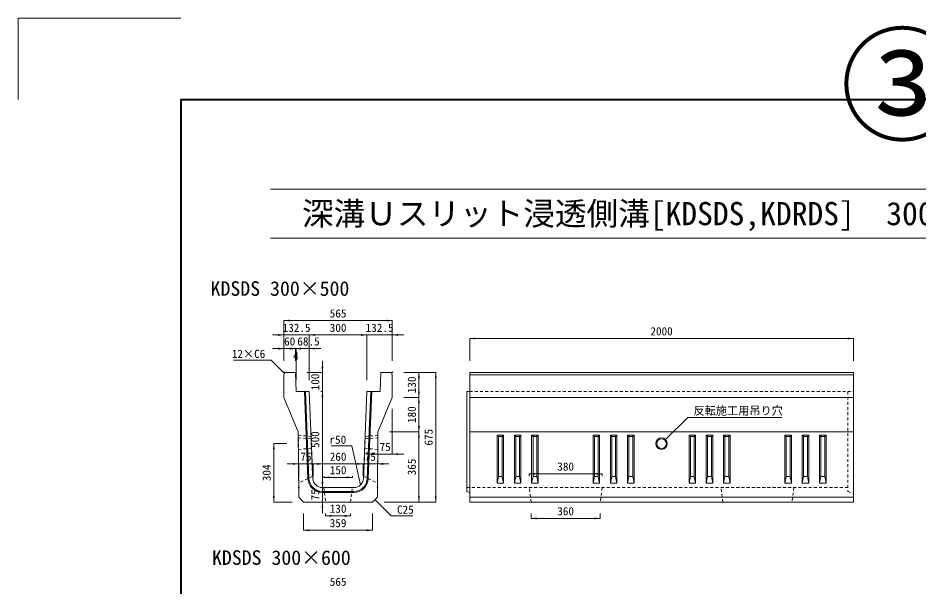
# Model space of a CAD drawing. Units: millimetres at full size; some dimension numbers follow another scale. Extents: x -5540 to 13511, y -4102 to 22994.
# Drawn here: x 4603 to 9298, y 20033 to 22994 of the extents above; entities that cross this region are included whole.
import ezdxf
from ezdxf.enums import TextEntityAlignment as Align

# ---------------------------------------------------------------- set-up
doc = ezdxf.new("R2010")
doc.units = ezdxf.units.MM
doc.header["$LTSCALE"] = 40
doc.linetypes.add('USER1', pattern=[0.675, 0.375, -0.3])
for name, color, linetype, lineweight in [('(0-0)', 4, 'Continuous', 5), ('0_2', 7, 'Continuous', 13), ('Defpoints_3', 7, 'Continuous', 13), ('図枠', 7, 'Continuous', 5), ('寸法線', 7, 'Continuous', 13), ('引出線', 4, 'Continuous', 13), ('本体', 2, 'Continuous', 13), ('補助線', 8, 'Continuous', 13), ('開孔(スリット)', 30, 'Continuous', 9), ('開孔部', 30, 'USER1', 9)]:
    doc.layers.add(name, color=color, linetype=linetype, lineweight=lineweight)
doc.styles.add('ＭＳ ゴシック', font='')
doc.styles.get('ＭＳ ゴシック').set_extended_font_data('MS Gothic')

# ---------------------------------------------------------------- blocks, each defined once
blk = doc.blocks.new('filled_arrow')
at = {"color": 0, "linetype": 'Continuous', "lineweight": -2}
blk.add_solid([(7.5, 1.25), (0, 0), (7.5, -1.25)], dxfattribs=at)

msp = doc.modelspace()

# ---------------------------------------------------------------- linework, layer by layer
at = {"layer": '(0-0)'}
for p, q in [((6114.04, 20596.68), (6095.93, 21049.67)), ((6119.05, 20596.68), (6100.96, 21048.87)), ((6422.84, 20596.68), (6440.96, 21049.67)), ((6427.84, 20596.68), (6445.96, 21049.67)), ((6352.9, 20529.67), (6188.99, 20529.67)), ((6188.99, 20524.67), (6352.9, 20524.67))]:
    msp.add_line(p, q, dxfattribs=at)
for centre, radius, start, end in [((6188.99, 20599.67), 75, 182.29097, 270), ((6188.99, 20599.67), 70, 182.29094, 270), ((6352.9, 20599.67), 70, 270, 357.70906), ((6352.9, 20599.67), 75, 270, 357.70903)]:
    msp.add_arc(centre, radius, start, end, dxfattribs=at)
at = {"layer": 'Defpoints_3'}
for p, q in [((4602.84, 22994.37), (4602.84, 22570.17)), ((5451.24, 22994.37), (4602.84, 22994.37))]:
    msp.add_line(p, q, dxfattribs=at)
at = {"layer": '図枠', "lineweight": 40}
for q in [(13086.84, 22570.17), (5451.24, 10819.83)]:
    msp.add_line((5451.24, 22570.17), q, dxfattribs=at)
at = {"layer": '図枠', "lineweight": 13}
for p, q in [((5917.86, 22103.55), (12620.22, 22103.55)), ((5917.86, 21849.03), (12620.22, 21849.03))]:
    msp.add_line(p, q, dxfattribs=at)
at = {"layer": '寸法線'}
for p, q in [((5988.45, 21419.28), (6553.45, 21419.28)), ((5988.45, 21209.67), (5988.45, 21419.28)), ((6553.45, 21209.67), (6553.45, 21419.28)), ((5928.45, 21344.41), (6180.95, 21344.41)), ((5988.45, 21209.67), (5988.45, 21344.41)), ((6120.95, 21344.41), (6420.94, 21344.41)), ((6120.95, 21109.67), (6120.95, 21344.41)), ((6120.95, 21109.67), (6120.95, 21344.41)), ((6360.94, 21344.41), (6613.45, 21344.41)), ((6420.94, 21109.67), (6420.94, 21344.41)), ((6420.94, 21109.67), (6420.94, 21344.41)), ((6553.45, 21209.67), (6553.45, 21344.41)), ((6956.7, 21326.09), (8956.7, 21326.09)), ((6956.7, 21209.67), (6956.7, 21326.09)), ((8956.7, 21209.67), (8956.7, 21326.09)), ((5928.45, 21273.38), (6108.45, 21273.38)), ((5988.45, 21209.67), (5988.45, 21273.38)), ((5992.45, 21273.38), (6180.95, 21273.38)), ((6018.45, 21273.38), (6082.45, 21273.38)), ((6048.45, 21209.67), (6048.45, 21273.38)), ((6048.45, 21209.67), (6048.45, 21273.38)), ((6052.45, 21109.67), (6052.45, 21273.38)), ((6052.45, 21109.67), (6052.45, 21273.38)), ((6120.95, 21109.67), (6120.95, 21273.38)), ((6188.99, 20989.67), (6188.99, 21209.67)), ((6108.45, 21149.67), (6188.99, 21149.67)), ((6613.45, 21149.67), (6692.2, 21149.67)), ((6613.45, 21149.67), (6779.8, 21149.67)), ((6692.2, 21149.67), (6692.2, 21019.67)), ((6779.8, 20474.67), (6779.8, 21149.67)), ((6180.95, 21049.67), (6188.99, 21049.67)), ((6180.95, 21049.67), (6188.99, 21049.67)), ((6188.99, 20549.67), (6188.99, 21049.67)), ((6613.45, 21019.67), (6692.2, 21019.67)), ((6613.45, 21019.67), (6692.2, 21019.67)), ((6692.2, 21019.67), (6692.2, 20839.67)), ((6553.45, 20959.67), (6553.45, 20724.13)), ((6538.45, 20839.67), (6692.2, 20839.67)), ((6538.45, 20839.67), (6692.2, 20839.67)), ((6692.2, 20839.67), (6692.2, 20474.67)), ((5936.01, 20474.67), (5936.01, 20778.67)), ((6003.97, 20778.67), (5936.01, 20778.67)), ((6478.45, 20779.67), (6478.45, 20724.13)), ((6418.45, 20724.13), (6613.45, 20724.13)), ((6005.95, 20673.19), (6200.95, 20673.19)), ((6065.95, 20609.67), (6065.95, 20673.19)), ((6140.95, 20609.67), (6140.95, 20673.19)), ((6140.95, 20673.19), (6400.94, 20673.19)), ((6140.95, 20609.67), (6140.95, 20673.19)), ((6340.94, 20673.19), (6535.94, 20673.19)), ((6400.94, 20609.67), (6400.94, 20673.19)), ((6400.94, 20609.67), (6400.94, 20673.19)), ((6475.94, 20609.71), (6475.94, 20673.19)), ((7266.7, 20621.83), (7646.7, 20621.83)), ((7266.7, 20609.67), (7266.7, 20621.83)), ((7646.7, 20609.67), (7646.7, 20621.83)), ((6188.99, 20414.67), (6188.99, 20609.67)), ((6195.95, 20603.22), (6195.95, 20609.67)), ((6195.95, 20603.22), (6345.95, 20603.22)), ((6345.95, 20603.22), (6345.95, 20609.67)), ((6188.99, 20549.67), (6179.78, 20549.67)), ((6188.99, 20549.67), (6179.78, 20549.67)), ((6031.45, 20474.67), (5936.01, 20474.67)), ((6188.99, 20474.67), (6179.78, 20474.67)), ((6510.44, 20474.67), (6692.2, 20474.67)), ((6510.44, 20474.67), (6779.8, 20474.67)), ((6091.45, 20414.67), (6091.45, 20327.45)), ((6205.95, 20414.67), (6205.95, 20402.58)), ((6205.95, 20402.58), (6335.95, 20402.58)), ((6335.95, 20414.67), (6335.95, 20402.58)), ((6450.44, 20414.67), (6450.44, 20327.45)), ((7276.7, 20414.67), (7276.7, 20389.29)), ((7276.7, 20389.29), (7636.7, 20389.29)), ((7636.7, 20414.67), (7636.7, 20389.29)), ((6091.45, 20327.45), (6450.44, 20327.45))]:
    msp.add_line(p, q, dxfattribs=at)
at = {"layer": '引出線'}
for points in [[(5991.45, 21143.67), (5921.52, 21213.6), (5725, 21213.6)], [(7977.91, 20799.89), (8092.85, 20914.83), (8583.82, 20914.83)], [(6387.55, 20563.62), (6343.28, 20766.63), (6234.01, 20766.63)], [(6462.98, 20487.15), (6547.88, 20402.26), (6659.88, 20402.26)]]:
    msp.add_lwpolyline(points, dxfattribs=at)
at = {"layer": '本体'}
for p, q in [((5988.45, 21137.67), (5994.45, 21149.67)), ((5988.45, 21137.67), (5988.45, 21019.67)), ((5994.45, 21149.67), (6048.45, 21149.67)), ((6052.45, 21049.67), (6048.45, 21149.67)), ((6489.45, 21049.67), (6493.45, 21149.67)), ((6547.44, 21149.67), (6493.45, 21149.67)), ((6553.45, 21137.67), (6547.44, 21149.67)), ((6553.45, 21137.67), (6553.45, 21019.67)), ((6956.7, 21149.67), (6956.7, 20474.67)), ((6956.7, 21149.67), (8956.7, 21149.67)), ((8956.7, 21149.67), (8956.7, 20474.67)), ((6052.45, 21049.67), (6120.95, 21049.67)), ((6139.02, 20597.68), (6120.95, 21049.67)), ((6402.87, 20597.68), (6420.94, 21049.67)), ((6489.45, 21049.67), (6420.94, 21049.67)), ((5988.45, 21019.67), (6063.44, 20839.67)), ((6553.45, 21019.67), (6478.45, 20839.67)), ((6063.44, 20839.67), (6066.38, 20499.74)), ((6478.45, 20839.67), (6475.51, 20499.63)), ((6352.91, 20549.67), (6188.99, 20549.67)), ((6091.45, 20474.67), (6066.38, 20499.74)), ((6091.45, 20474.67), (6450.44, 20474.67)), ((6450.44, 20474.67), (6475.51, 20499.63)), ((6956.7, 20474.67), (8956.7, 20474.67))]:
    msp.add_line(p, q, dxfattribs=at)
at = {"layer": '本体', "lineweight": 9}
for p, q in [((6956.7, 21137.67), (8956.7, 21137.67)), ((6941.7, 21049.67), (6956.7, 21049.67)), ((6941.7, 21049.67), (6941.7, 20529.67)), ((6956.7, 21019.67), (8956.7, 21019.67)), ((6956.7, 20839.67), (8956.7, 20839.67)), ((6941.7, 20529.67), (6956.7, 20524.67)), ((6956.7, 20499.63), (8956.7, 20499.63))]:
    msp.add_line(p, q, dxfattribs=at)
at = {"layer": '本体', "linetype": 'USER1', "lineweight": 9}
for p, q in [((6956.7, 21049.67), (8926.7, 21049.67)), ((8926.7, 21049.67), (8956.7, 21049.67)), ((8926.7, 21049.67), (8926.7, 20529.67)), ((6130.76, 20804.25), (6063.71, 20808.67)), ((6411.13, 20804.25), (6478.18, 20808.67)), ((6064.23, 20748.67), (6132.76, 20754.27)), ((6477.66, 20748.67), (6409.13, 20754.27)), ((6941.7, 20549.67), (8926.7, 20549.67)), ((8926.7, 20529.67), (8956.7, 20519.67))]:
    msp.add_line(p, q, dxfattribs=at)
at = {"layer": '本体', "lineweight": 5}
for radius in [30, 25]:
    msp.add_circle((7956.7, 20778.67), radius, dxfattribs=at)
at = {"layer": '本体'}
for centre, start, end in [((6188.99, 20599.67), 182.2907, 270), ((6352.91, 20599.67), 270, 357.7093)]:
    msp.add_arc(centre, 50, start, end, dxfattribs=at)
at = {"layer": '補助線'}
for centre in [(5988.45, 21149.67), (6553.45, 21149.67), (6065.95, 20549.67), (6140.95, 20549.67), (6400.94, 20549.67), (6475.94, 20549.71)]:
    msp.add_circle(centre, 2, dxfattribs=at)
at = {"layer": '開孔(スリット)'}
for p, q in [((7099.7, 20572.67), (7099.7, 20822.67)), ((7099.7, 20822.67), (7133.7, 20822.67)), ((7099.7, 20822.67), (7106.7, 20816.24)), ((7106.7, 20608.3), (7106.7, 20816.24)), ((7106.7, 20816.24), (7126.7, 20816.24)), ((7126.7, 20816.24), (7133.7, 20822.67)), ((7126.7, 20608.3), (7126.7, 20816.24)), ((7133.7, 20572.67), (7133.7, 20822.67)), ((7189.7, 20572.67), (7189.7, 20822.67)), ((7189.7, 20822.67), (7223.7, 20822.67)), ((7189.7, 20822.67), (7196.7, 20816.24)), ((7196.7, 20608.3), (7196.7, 20816.24)), ((7196.7, 20816.24), (7216.7, 20816.24)), ((7216.7, 20816.24), (7223.7, 20822.67)), ((7216.7, 20608.3), (7216.7, 20816.24)), ((7223.7, 20572.67), (7223.7, 20822.67)), ((7279.7, 20572.67), (7279.7, 20822.67)), ((7279.7, 20822.67), (7313.7, 20822.67)), ((7279.7, 20822.67), (7286.7, 20816.24)), ((7286.7, 20608.3), (7286.7, 20816.24)), ((7286.7, 20816.24), (7306.7, 20816.24)), ((7306.7, 20816.24), (7313.7, 20822.67)), ((7306.7, 20608.3), (7306.7, 20816.24)), ((7313.7, 20572.67), (7313.7, 20822.67)), ((7599.7, 20572.67), (7599.7, 20822.67)), ((7599.7, 20822.67), (7633.7, 20822.67)), ((7599.7, 20822.67), (7606.7, 20816.24)), ((7606.7, 20608.3), (7606.7, 20816.24)), ((7606.7, 20816.24), (7626.7, 20816.24)), ((7626.7, 20816.24), (7633.7, 20822.67)), ((7626.7, 20608.3), (7626.7, 20816.24)), ((7633.7, 20572.67), (7633.7, 20822.67)), ((7689.7, 20572.67), (7689.7, 20822.67)), ((7689.7, 20822.67), (7723.7, 20822.67)), ((7689.7, 20822.67), (7696.7, 20816.24)), ((7696.7, 20608.3), (7696.7, 20816.24)), ((7696.7, 20816.24), (7716.7, 20816.24)), ((7716.7, 20816.24), (7723.7, 20822.67)), ((7716.7, 20608.3), (7716.7, 20816.24)), ((7723.7, 20572.67), (7723.7, 20822.67)), ((7779.7, 20572.67), (7779.7, 20822.67)), ((7779.7, 20822.67), (7813.7, 20822.67)), ((7779.7, 20822.67), (7786.7, 20816.24)), ((7786.7, 20608.3), (7786.7, 20816.24)), ((7786.7, 20816.24), (7806.7, 20816.24)), ((7806.7, 20816.24), (7813.7, 20822.67)), ((7806.7, 20608.3), (7806.7, 20816.24)), ((7813.7, 20572.67), (7813.7, 20822.67)), ((8099.7, 20572.67), (8099.7, 20822.67)), ((8099.7, 20822.67), (8133.7, 20822.67)), ((8099.7, 20822.67), (8106.7, 20816.24)), ((8106.7, 20608.3), (8106.7, 20816.24)), ((8106.7, 20816.24), (8126.7, 20816.24)), ((8126.7, 20816.24), (8133.7, 20822.67)), ((8126.7, 20608.3), (8126.7, 20816.24)), ((8133.7, 20572.67), (8133.7, 20822.67)), ((8189.7, 20572.67), (8189.7, 20822.67)), ((8189.7, 20822.67), (8223.7, 20822.67)), ((8189.7, 20822.67), (8196.7, 20816.24)), ((8196.7, 20608.3), (8196.7, 20816.24)), ((8196.7, 20816.24), (8216.7, 20816.24)), ((8216.7, 20816.24), (8223.7, 20822.67)), ((8216.7, 20608.3), (8216.7, 20816.24)), ((8223.7, 20572.67), (8223.7, 20822.67)), ((8279.7, 20572.67), (8279.7, 20822.67)), ((8279.7, 20822.67), (8313.7, 20822.67)), ((8279.7, 20822.67), (8286.7, 20816.24)), ((8286.7, 20608.3), (8286.7, 20816.24)), ((8286.7, 20816.24), (8306.7, 20816.24)), ((8306.7, 20816.24), (8313.7, 20822.67)), ((8306.7, 20608.3), (8306.7, 20816.24)), ((8313.7, 20572.67), (8313.7, 20822.67)), ((8599.7, 20572.67), (8599.7, 20822.67)), ((8599.7, 20822.67), (8633.7, 20822.67)), ((8599.7, 20822.67), (8606.7, 20816.24)), ((8606.7, 20608.3), (8606.7, 20816.24)), ((8606.7, 20816.24), (8626.7, 20816.24)), ((8626.7, 20816.24), (8633.7, 20822.67)), ((8626.7, 20608.3), (8626.7, 20816.24)), ((8633.7, 20572.67), (8633.7, 20822.67)), ((8689.7, 20572.67), (8689.7, 20822.67)), ((8689.7, 20822.67), (8723.7, 20822.67)), ((8689.7, 20822.67), (8696.7, 20816.24)), ((8696.7, 20608.3), (8696.7, 20816.24)), ((8696.7, 20816.24), (8716.7, 20816.24)), ((8716.7, 20816.24), (8723.7, 20822.67)), ((8716.7, 20608.3), (8716.7, 20816.24)), ((8723.7, 20572.67), (8723.7, 20822.67)), ((8779.7, 20572.67), (8779.7, 20822.67)), ((8779.7, 20822.67), (8813.7, 20822.67)), ((8779.7, 20822.67), (8786.7, 20816.24)), ((8786.7, 20608.3), (8786.7, 20816.24)), ((8786.7, 20816.24), (8806.7, 20816.24)), ((8806.7, 20816.24), (8813.7, 20822.67)), ((8806.7, 20608.3), (8806.7, 20816.24)), ((8813.7, 20572.67), (8813.7, 20822.67)), ((7106.7, 20608.3), (7099.7, 20572.67)), ((7099.7, 20572.67), (7133.7, 20572.67)), ((7106.7, 20608.3), (7126.7, 20608.3)), ((7126.7, 20608.3), (7133.7, 20572.67)), ((7196.7, 20608.3), (7189.7, 20572.67)), ((7189.7, 20572.67), (7223.7, 20572.67)), ((7196.7, 20608.3), (7216.7, 20608.3)), ((7216.7, 20608.3), (7223.7, 20572.67)), ((7286.7, 20608.3), (7279.7, 20572.67)), ((7279.7, 20572.67), (7313.7, 20572.67)), ((7286.7, 20608.3), (7306.7, 20608.3)), ((7306.7, 20608.3), (7313.7, 20572.67)), ((7606.7, 20608.3), (7599.7, 20572.67)), ((7599.7, 20572.67), (7633.7, 20572.67)), ((7606.7, 20608.3), (7626.7, 20608.3)), ((7626.7, 20608.3), (7633.7, 20572.67)), ((7696.7, 20608.3), (7689.7, 20572.67)), ((7689.7, 20572.67), (7723.7, 20572.67)), ((7696.7, 20608.3), (7716.7, 20608.3)), ((7716.7, 20608.3), (7723.7, 20572.67)), ((7786.7, 20608.3), (7779.7, 20572.67)), ((7779.7, 20572.67), (7813.7, 20572.67)), ((7786.7, 20608.3), (7806.7, 20608.3)), ((7806.7, 20608.3), (7813.7, 20572.67)), ((8106.7, 20608.3), (8099.7, 20572.67)), ((8099.7, 20572.67), (8133.7, 20572.67)), ((8106.7, 20608.3), (8126.7, 20608.3)), ((8126.7, 20608.3), (8133.7, 20572.67)), ((8196.7, 20608.3), (8189.7, 20572.67)), ((8189.7, 20572.67), (8223.7, 20572.67)), ((8196.7, 20608.3), (8216.7, 20608.3)), ((8216.7, 20608.3), (8223.7, 20572.67)), ((8286.7, 20608.3), (8279.7, 20572.67)), ((8279.7, 20572.67), (8313.7, 20572.67)), ((8286.7, 20608.3), (8306.7, 20608.3)), ((8306.7, 20608.3), (8313.7, 20572.67)), ((8606.7, 20608.3), (8599.7, 20572.67)), ((8599.7, 20572.67), (8633.7, 20572.67)), ((8606.7, 20608.3), (8626.7, 20608.3)), ((8626.7, 20608.3), (8633.7, 20572.67)), ((8696.7, 20608.3), (8689.7, 20572.67)), ((8689.7, 20572.67), (8723.7, 20572.67)), ((8696.7, 20608.3), (8716.7, 20608.3)), ((8716.7, 20608.3), (8723.7, 20572.67)), ((8786.7, 20608.3), (8779.7, 20572.67)), ((8779.7, 20572.67), (8813.7, 20572.67)), ((8786.7, 20608.3), (8806.7, 20608.3)), ((8806.7, 20608.3), (8813.7, 20572.67))]:
    msp.add_line(p, q, dxfattribs=at)
at = {"layer": '開孔(スリット)', "linetype": 'USER1'}
for points in [[(6063.59, 20822.67), (6129.28, 20816.23), (6137.6, 20608.3), (6065.75, 20572.68)], [(6478.3, 20822.67), (6412.61, 20816.23), (6404.29, 20608.3), (6476.14, 20572.68)]]:
    msp.add_lwpolyline(points, close=True, dxfattribs=at)
at = {"layer": '開孔部'}
for points in [[(6345.95, 20549.67), (6195.95, 20549.67), (6205.95, 20474.67), (6335.95, 20474.67)], [(7646.7, 20549.67), (7636.7, 20474.67), (7276.7, 20474.67), (7266.7, 20549.67)], [(8646.7, 20549.67), (8636.7, 20474.67), (8276.7, 20474.67), (8266.7, 20549.67)]]:
    msp.add_lwpolyline(points, close=True, dxfattribs=at)

# ---------------------------------------------------------------- block references
at = {"layer": '寸法線', "xscale": 4, "yscale": 4}
for p in [(5988.45, 21419.28), (6120.95, 21344.41), (6120.95, 21344.41), (6553.45, 21344.41), (6956.7, 21326.09), (6048.45, 21273.38), (6120.95, 21273.38), (6553.45, 20724.13), (6140.95, 20673.19), (6140.95, 20673.19), (6475.94, 20673.19), (7266.7, 20621.83), (6195.95, 20603.22), (6205.95, 20402.58), (7276.7, 20389.29), (6091.45, 20327.45)]:
    msp.add_blockref('filled_arrow', p, dxfattribs=at)
for p, rotation in [((6553.45, 21419.28), 180), ((5988.45, 21344.41), 180), ((6420.94, 21344.41), 180), ((6420.94, 21344.41), 180), ((8956.7, 21326.09), 180), ((5988.45, 21273.38), 180), ((6052.45, 21273.38), 180), ((6188.99, 21149.67), 90), ((6692.2, 21149.67), 270), ((6779.8, 21149.67), 270), ((6188.99, 21049.67), 270), ((6188.99, 21049.67), 270), ((6692.2, 21019.67), 90), ((6692.2, 21019.67), 270), ((6692.2, 20839.67), 90), ((6692.2, 20839.67), 270), ((5936.01, 20778.67), 270), ((6478.45, 20724.13), 180), ((6065.95, 20673.19), 180), ((6400.94, 20673.19), 180), ((6400.94, 20673.19), 180), ((7646.7, 20621.83), 180), ((6188.99, 20549.67), 90), ((6188.99, 20549.67), 90), ((6345.95, 20603.22), 180), ((5936.01, 20474.67), 90), ((6188.99, 20474.67), 270), ((6692.2, 20474.67), 90), ((6779.8, 20474.67), 90), ((6335.95, 20402.58), 180), ((7636.7, 20389.29), 180), ((6450.44, 20327.45), 180)]:
    msp.add_blockref('filled_arrow', p, dxfattribs=dict(at, rotation=rotation))
at = {"layer": '引出線', "xscale": 0.133, "yscale": 0.133}
for p, rotation in [((5991.45, 21143.67), 135), ((7977.91, 20799.89), 45), ((6387.55, 20563.62), 102.3), ((6462.98, 20487.15), 315)]:
    msp.add_blockref('filled_arrow', p, dxfattribs=dict(at, rotation=rotation))

# ---------------------------------------------------------------- texts
at = {"layer": '0_2', "style": 'ＭＳ ゴシック'}
for s, p in [('KDSDS 300×500', (5606.26, 21525.37)), ('KDSDS 300×600', (5613.57, 20124.59))]:
    msp.add_text(s, height=75.95, dxfattribs=at).set_placement(p, align=Align.BOTTOM_LEFT)
at = {"layer": '図枠', "style": 'ＭＳ ゴシック'}
msp.add_text('\u3000深溝Ｕスリット浸透側溝[KDSDS,KDRDS]  300型断面図', height=120.8, dxfattribs=at).set_placement((5917.86, 21976.29), align=Align.MIDDLE_LEFT)
at = {"layer": '寸法線', "style": 'ＭＳ ゴシック'}
for s, p in [('565', (6270.95, 21456.78)), ('132.5', (6054.7, 21381.91)), ('300', (6270.94, 21381.91)), ('132.5', (6487.2, 21381.91)), ('2000', (7956.7, 21363.59)), ('60', (6018.45, 21310.88)), ('68.5', (6116.61, 21310.88)), ('4', (6050.45, 21235.88)), ('75', (6515.95, 20761.63)), ('75', (6103.45, 20710.69)), ('260', (6270.94, 20710.69)), ('75', (6438.44, 20710.69)), ('150', (6270.95, 20640.72)), ('380', (7456.7, 20659.33)), ('130', (6270.95, 20440.08)), ('360', (7456.7, 20426.79)), ('359', (6270.94, 20364.95)), ('565', (6270.95, 20059.78))]:
    msp.add_text(s, height=42.72, dxfattribs=at).set_placement(p, align=Align.MIDDLE_CENTER)
for s, p in [('100', (6151.49, 21099.67)), ('130', (6654.7, 21084.67)), ('180', (6654.7, 20929.67)), ('675', (6742.3, 20812.17)), ('500', (6151.49, 20799.67)), ('304', (5898.51, 20626.67)), ('365', (6654.7, 20657.17)), ('75', (6151.49, 20512.17))]:
    msp.add_text(s, height=42.72, rotation=90, dxfattribs=at).set_placement(p, align=Align.MIDDLE_CENTER)
at = {"layer": '引出線', "style": 'ＭＳ ゴシック'}
for s, p in [('12×C6', (5891.52, 21267.6)), ('r50', (6313.28, 20820.63))]:
    msp.add_text(s, height=42.72, dxfattribs=at).set_placement(p, align=Align.TOP_RIGHT)
for s, p in [('反転施工用吊り穴', (8122.85, 20971.57)), ('C25', (6577.88, 20456.26))]:
    msp.add_text(s, height=42.72, dxfattribs=at).set_placement(p, align=Align.TOP_LEFT)
at = {"layer": '補助線', "color": 1, "style": 'ＭＳ ゴシック'}
msp.add_text('③', height=474.7, dxfattribs=at).set_placement((8887.24, 22263.93), align=Align.BOTTOM_LEFT)

doc.saveas('drawing.dxf')
